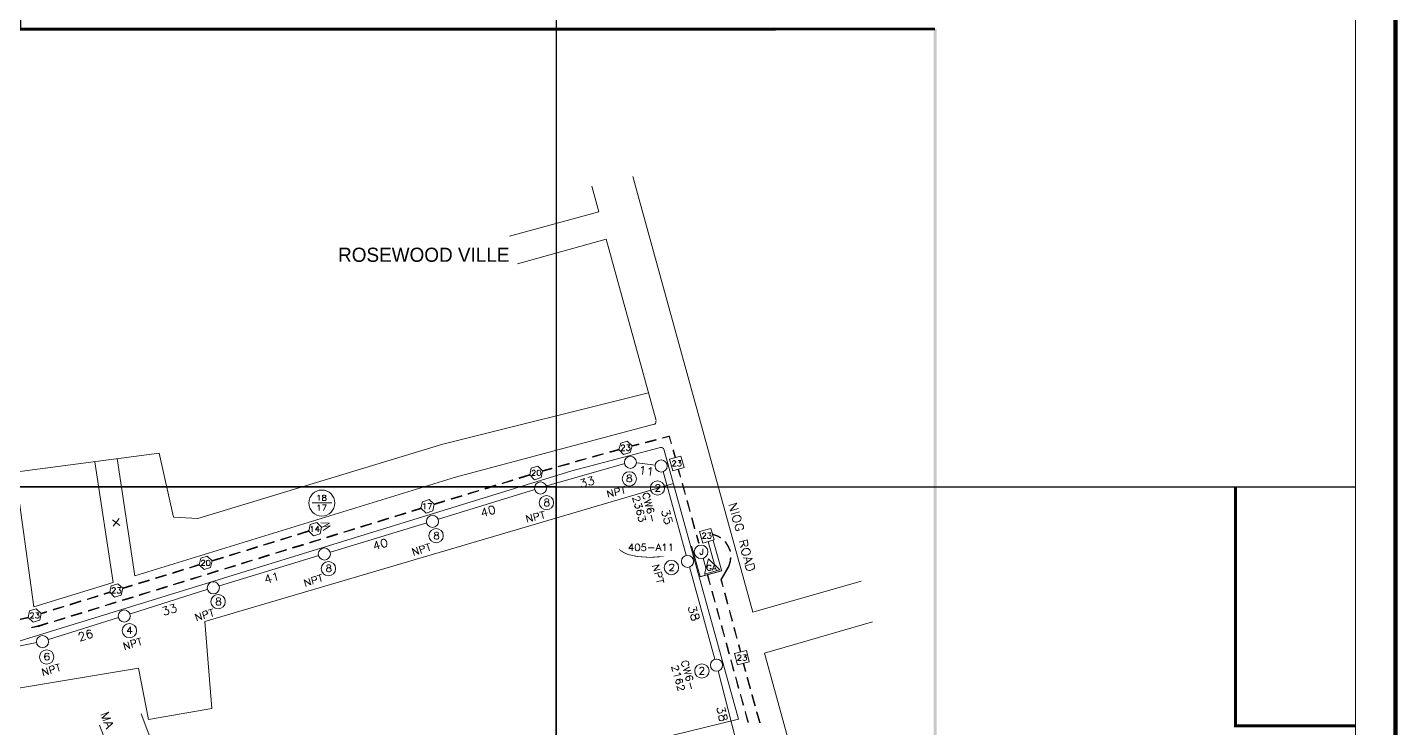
# Model space of a CAD drawing. Header units: millimetres. Extents: x -5 to 817, y 96 to 1062.
# Drawn here: x 508.7 to 817, y 692.8 to 850.2 of the extents above; entities that cross this region are included whole.
import ezdxf

# ---------------------------------------------------------------- set-up
doc = ezdxf.new("R2010")
doc.units = ezdxf.units.MM
doc.layers.add('PDF_0', color=7, linetype='Continuous')
for name, color, linetype, true_color in [('PDF_565', 11, 'Continuous', 0xff7f7f), ('PDF_BORDER', 13, 'Continuous', 0xb85c5c), ('PDF_FEED', 11, 'Continuous', 0xff7f7f), ('PDF_HCOUNT', 8, 'Continuous', 0x808080), ('PDF_NODEBOUNDARY', 8, 'Continuous', 0x808080), ('PDF_POLENUMBER', 8, 'Continuous', 0x808080), ('PDF_RDBKGRD', 8, 'Continuous', 0x808080), ('PDF_RDNAME', 8, 'Continuous', 0x808080), ('PDF_STRAND', 8, 'Continuous', 0x808080), ('PDF_TEXT', 40, 'Continuous', 0xffbf00), ('PDF_TRUNKEXT', 8, 'Continuous', 0x808080)]:
    doc.layers.add(name, color=color, linetype=linetype, true_color=true_color)
doc.styles.add('PDF Stylus BT', font='stylu.ttf')

msp = doc.modelspace()

# ---------------------------------------------------------------- linework, layer by layer
at = {"layer": 'PDF_0', "lineweight": 0, "const_width": 0.989}
msp.add_lwpolyline([(2.7, 1061.45), (816.46, 1061.45), (816.46, 96.24), (2.7, 96.24)], close=True, dxfattribs=at)
at = {"layer": 'PDF_0', "lineweight": 0}
for points in [[(7.98, 1056.17), (807.47, 1056.17), (807.47, 143.4), (7.98, 143.4)], [(7.98, 143.4), (807.47, 143.4), (807.47, 1056.17), (7.98, 1056.17)], [(642.16, 756.8), (641.75, 755.32), (642.82, 754.25), (644.31, 754.66), (644.72, 756.15), (643.65, 757.22)], [(622.04, 751.12), (621.71, 749.63), (622.79, 748.56), (624.27, 749.05), (624.6, 750.54), (623.53, 751.61)], [(623.69, 750.7), (623.53, 750.62), (623.36, 750.46), (623.36, 750.21), (623.36, 749.96), (623.36, 749.71), (623.53, 749.55), (623.69, 749.47), (623.78, 749.47), (624.02, 749.55), (624.11, 749.71), (624.19, 749.96), (624.19, 750.21), (624.11, 750.46), (624.02, 750.62), (623.78, 750.7)], [(597.56, 743.61), (597.23, 742.13), (598.38, 741.06), (599.87, 741.55), (600.2, 743.04), (599.04, 744.11)], [(572.33, 738.5), (572, 737.02), (573.07, 735.95), (574.55, 736.36), (574.88, 737.92), (573.81, 738.91)], [(547.68, 730.92), (547.35, 729.43), (548.42, 728.36), (549.9, 728.85), (550.23, 730.34), (549.16, 731.33)], [(549.33, 730.5), (549.16, 730.42), (549, 730.26), (549, 729.93), (549, 729.76), (549, 729.51), (549.16, 729.27), (549.33, 729.27), (549.41, 729.27), (549.66, 729.27), (549.74, 729.51), (549.82, 729.76), (549.82, 729.93), (549.74, 730.26), (549.66, 730.42), (549.41, 730.5)], [(527.56, 724.73), (527.23, 723.25), (528.3, 722.18), (529.79, 722.59), (530.12, 724.16), (529.04, 725.14)], [(509.17, 719.04), (508.84, 717.56), (510, 716.49), (511.48, 716.98), (511.81, 718.47), (510.66, 719.54)]]:
    msp.add_lwpolyline(points, close=True, dxfattribs=at)
for points in [[(654.03, 747.74), (548.58, 716.65), (550.15, 697.11), (535.89, 694.64), (533.66, 706.18), (454.84, 693.07), (456.98, 681.2), (401.83, 671.72), (394.65, 735.62), (538.36, 754.5), (541.58, 740.15), (547.02, 739.82), (602.17, 756.56), (648.43, 768.1)], [(642.33, 756.06), (642.33, 756.15), (642.33, 756.23), (642.41, 756.31), (642.57, 756.39), (642.82, 756.39), (642.9, 756.31), (642.99, 756.23), (642.99, 756.15), (642.99, 755.98), (642.99, 755.9), (642.82, 755.73), (642.24, 755.07), (643.07, 755.07)], [(643.56, 756.39), (644.22, 756.39), (643.81, 755.9), (644.06, 755.9), (644.14, 755.82), (644.22, 755.73), (644.31, 755.57), (644.31, 755.49), (644.22, 755.32), (644.06, 755.16), (643.89, 755.07), (643.73, 755.07), (643.56, 755.16), (643.48, 755.24), (643.4, 755.32)], [(622.21, 750.37), (622.21, 750.46), (622.29, 750.62), (622.46, 750.7), (622.7, 750.7), (622.79, 750.62), (622.87, 750.62), (622.95, 750.46), (622.95, 750.37), (622.87, 750.21), (622.7, 750.04), (622.13, 749.47), (622.95, 749.47)], [(597.8, 742.95), (597.89, 743.04), (598.13, 743.2), (598.13, 741.96)], [(599.04, 741.96), (599.62, 743.2), (598.79, 743.2)], [(572.49, 737.84), (572.58, 737.92), (572.74, 738.09), (572.74, 736.85)], [(574.06, 736.85), (574.06, 738.09), (573.48, 737.26), (574.39, 737.26)], [(547.84, 730.17), (547.84, 730.26), (547.92, 730.34), (547.92, 730.42), (548.09, 730.5), (548.34, 730.5), (548.42, 730.42), (548.5, 730.34), (548.58, 730.26), (548.58, 730.09), (548.5, 730.01), (548.34, 729.84), (547.76, 729.27), (548.58, 729.27)], [(527.72, 723.99), (527.72, 724.07), (527.81, 724.16), (527.81, 724.24), (527.97, 724.32), (528.22, 724.32), (528.3, 724.24), (528.38, 724.16), (528.47, 724.07), (528.47, 723.91), (528.38, 723.83), (528.3, 723.66), (527.64, 723.08), (528.47, 723.08)], [(528.96, 724.32), (529.62, 724.32), (529.29, 723.83), (529.46, 723.83), (529.54, 723.74), (529.62, 723.74), (529.7, 723.5), (529.7, 723.41), (529.62, 723.25), (529.54, 723.08), (529.29, 723.08), (529.13, 723.08), (528.96, 723.08), (528.88, 723.17), (528.88, 723.33)], [(509.34, 718.38), (509.42, 718.55), (509.5, 718.63), (509.59, 718.63), (509.83, 718.63), (510, 718.63), (510, 718.55), (510.08, 718.38), (510.08, 718.3), (510, 718.14), (509.92, 717.97), (509.34, 717.39), (510.16, 717.39)], [(510.58, 718.63), (511.23, 718.63), (510.91, 718.14), (511.07, 718.14), (511.23, 718.14), (511.23, 718.05), (511.32, 717.89), (511.32, 717.72), (511.23, 717.56), (511.15, 717.48), (510.99, 717.39), (510.82, 717.39), (510.58, 717.48), (510.58, 717.56), (510.49, 717.64)]]:
    msp.add_lwpolyline(points, dxfattribs=at)
at = {"layer": 'PDF_565', "lineweight": 0}
for points in [[(641.75, 755.49), (641.83, 755.16)], [(621.63, 749.8), (621.71, 749.47)], [(597.23, 742.29), (597.31, 741.96)], [(571.92, 737.18), (572, 736.85)], [(662.86, 736.44), (662.77, 736.11)], [(547.26, 729.6), (547.35, 729.27)], [(664.59, 726.05), (664.92, 726.13)], [(527.15, 723.41), (527.23, 723.08)], [(511.23, 715.83), (511.23, 715.5)], [(669.62, 707.17), (669.95, 707.25)]]:
    msp.add_lwpolyline(points, dxfattribs=at)
for points, const_width in [([(664.67, 735.49), (663.93, 735.9), (662.81, 736.28)], 0.296), ([(666.81, 732.36), (666.81, 732.52), (666.36, 733.55), (665.74, 734.54), (665.58, 734.5)], 0.33), ([(666.48, 729.1), (666.81, 730.22), (666.9, 731.08)], 0.328)]:
    msp.add_lwpolyline(points, dxfattribs=dict(at, const_width=const_width))
at = {"layer": 'PDF_565', "transparency": 33554559}
for points in [[(639.61, 754.91), (639.69, 754.58), (641.75, 755.49)], [(639.69, 754.58), (641.75, 755.49), (641.83, 755.16)], [(627.98, 751.61), (628.06, 751.36), (630.62, 752.35)], [(628.06, 751.36), (630.62, 752.35), (630.7, 752.02)], [(631.86, 752.76), (631.94, 752.43), (634.41, 753.42)], [(631.94, 752.43), (634.41, 753.42), (634.49, 753.18)], [(635.73, 753.84), (635.81, 753.51), (638.29, 754.5)], [(635.81, 753.51), (638.29, 754.5), (638.37, 754.25)], [(619.16, 749.05), (619.32, 748.72), (621.63, 749.8)], [(619.32, 748.72), (621.63, 749.8), (621.71, 749.47)], [(624.6, 750.7), (624.68, 750.37), (626.74, 751.28)], [(624.68, 750.37), (626.74, 751.28), (626.83, 750.95)], [(607.7, 745.51), (607.78, 745.18), (610.25, 746.25)], [(607.78, 745.18), (610.25, 746.25), (610.34, 746)], [(611.49, 746.66), (611.66, 746.33), (614.05, 747.49)], [(611.66, 746.33), (614.05, 747.49), (614.21, 747.16)], [(615.37, 747.82), (615.45, 747.57), (617.92, 748.64)], [(615.45, 747.57), (617.92, 748.64), (618, 748.31)], [(600.11, 743.2), (600.28, 742.87), (602.59, 743.94)], [(600.28, 742.87), (602.59, 743.94), (602.67, 743.61)], [(603.91, 744.36), (603.99, 744.03), (606.46, 745.1)], [(603.99, 744.03), (606.46, 745.1), (606.54, 744.77)], [(587.42, 739.24), (587.5, 738.91), (589.97, 740.07)], [(587.5, 738.91), (589.97, 740.07), (590.05, 739.74)], [(591.21, 740.4), (591.37, 740.15), (593.76, 741.22)], [(591.37, 740.15), (593.76, 741.22), (593.93, 740.89)], [(595.08, 741.63), (595.17, 741.3), (597.23, 742.29)], [(595.17, 741.3), (597.23, 742.29), (597.31, 741.96)], [(569.36, 736.36), (569.44, 736.03), (571.92, 737.18)], [(569.44, 736.03), (571.92, 737.18), (572, 736.85)], [(579.75, 736.85), (579.83, 736.61), (582.3, 737.68)], [(579.83, 736.61), (582.3, 737.68), (582.39, 737.35)], [(583.54, 738.09), (583.71, 737.76), (586.1, 738.83)], [(583.71, 737.76), (586.1, 738.83), (586.26, 738.58)], [(561.69, 733.97), (561.78, 733.72), (564.25, 734.79)], [(561.78, 733.72), (564.25, 734.79), (564.33, 734.46)], [(565.57, 735.2), (565.65, 734.87), (568.12, 735.95)], [(565.65, 734.87), (568.12, 735.95), (568.21, 735.7)], [(568.21, 733.39), (568.37, 733.06), (570.76, 734.13)], [(568.37, 733.06), (570.76, 734.13), (570.93, 733.8)], [(572.08, 734.54), (572.16, 734.21), (574.64, 735.29)], [(572.16, 734.21), (574.64, 735.29), (574.72, 735.04)], [(575.87, 735.7), (576.04, 735.37), (578.43, 736.52)], [(576.04, 735.37), (578.43, 736.52), (578.59, 736.19)], [(550.23, 730.5), (550.31, 730.17), (552.79, 731.25)], [(550.31, 730.17), (552.79, 731.25), (552.87, 730.92)], [(554.03, 731.66), (554.11, 731.33), (556.58, 732.4)], [(554.11, 731.33), (556.58, 732.4), (556.66, 732.15)], [(557.9, 732.81), (557.98, 732.48), (560.46, 733.64)], [(557.98, 732.48), (560.46, 733.64), (560.54, 733.31)], [(560.62, 731), (560.7, 730.67), (563.09, 731.82)], [(560.7, 730.67), (563.09, 731.82), (563.26, 731.49)], [(564.41, 732.15), (564.5, 731.91), (566.97, 732.98)], [(564.5, 731.91), (566.97, 732.98), (567.05, 732.65)], [(541.25, 727.7), (541.33, 727.37), (543.8, 728.53)], [(541.33, 727.37), (543.8, 728.53), (543.88, 728.2)], [(545.04, 728.85), (545.2, 728.61), (547.26, 729.6)], [(545.2, 728.61), (547.26, 729.6), (547.35, 729.27)], [(549.08, 727.45), (549.16, 727.12), (551.63, 728.28)], [(549.16, 727.12), (551.63, 728.28), (551.72, 727.95)], [(552.95, 728.61), (553.04, 728.36), (555.51, 729.43)], [(553.04, 728.36), (555.51, 729.43), (555.59, 729.1)], [(556.75, 729.84), (556.83, 729.51), (559.3, 730.59)], [(556.83, 729.51), (559.3, 730.59), (559.38, 730.34)], [(664.59, 726.13), (664.92, 726.05), (666.32, 729.18)], [(664.92, 726.05), (666.32, 729.18), (666.65, 729.02)], [(530.12, 724.32), (530.2, 723.99), (532.26, 724.98)], [(530.2, 723.99), (532.26, 724.98), (532.42, 724.65)], [(533.58, 725.39), (533.66, 725.06), (536.13, 726.13)], [(533.66, 725.06), (536.13, 726.13), (536.22, 725.8)], [(537.37, 726.55), (537.54, 726.22), (539.93, 727.29)], [(537.54, 726.22), (539.93, 727.29), (540.09, 727.04)], [(537.62, 723.91), (537.7, 723.58), (540.17, 724.73)], [(537.7, 723.58), (540.17, 724.73), (540.26, 724.4)], [(541.41, 725.06), (541.49, 724.82), (543.97, 725.89)], [(541.49, 724.82), (543.97, 725.89), (544.05, 725.56)], [(545.29, 726.3), (545.37, 725.97), (547.84, 727.04)], [(545.37, 725.97), (547.84, 727.04), (547.92, 726.79)], [(665.33, 724.49), (664.59, 726.05), (664.92, 726.13)], [(665.08, 724.4), (665.33, 724.49), (664.59, 726.05)], [(518.16, 720.61), (518.24, 720.28), (520.72, 721.43)], [(518.24, 720.28), (520.72, 721.43), (520.8, 721.1)], [(522.04, 721.76), (522.12, 721.52), (524.59, 722.59)], [(522.12, 721.52), (524.59, 722.59), (524.67, 722.26)], [(525.83, 723), (525.91, 722.67), (527.15, 723.41)], [(525.91, 722.67), (527.15, 723.41), (527.23, 723.08)], [(529.95, 721.6), (530.03, 721.27), (532.51, 722.34)], [(530.03, 721.27), (532.51, 722.34), (532.59, 722.01)], [(533.74, 722.75), (533.83, 722.42), (536.3, 723.5)], [(533.83, 722.42), (536.3, 723.5), (536.38, 723.25)], [(666.4, 720.61), (665.41, 723.08), (665.74, 723.17)], [(666.07, 720.53), (666.4, 720.61), (665.41, 723.08)], [(511.73, 718.63), (511.81, 718.3), (513.05, 719.04)], [(511.81, 718.3), (513.05, 719.04), (513.13, 718.71)], [(514.37, 719.46), (514.45, 719.13), (516.92, 720.2)], [(514.45, 719.13), (516.92, 720.2), (517.01, 719.95)], [(518.41, 718.05), (518.49, 717.72), (520.96, 718.8)], [(518.49, 717.72), (520.96, 718.8), (521.05, 718.47)], [(522.28, 719.21), (522.37, 718.88), (524.84, 719.95)], [(522.37, 718.88), (524.84, 719.95), (524.92, 719.7)], [(526.08, 720.36), (526.16, 720.12), (528.63, 721.19)], [(526.16, 720.12), (528.63, 721.19), (528.71, 720.86)], [(667.47, 716.74), (666.48, 719.21), (666.73, 719.29)], [(667.14, 716.65), (667.47, 716.74), (666.48, 719.21)], [(508.84, 717.72), (506.37, 716.9), (506.29, 717.15)], [(508.84, 717.39), (508.84, 717.72), (506.37, 716.9)], [(509.5, 715.42), (509.59, 715.17), (511.23, 715.83)], [(509.59, 715.17), (511.23, 715.83), (511.23, 715.5)], [(511.15, 715.83), (511.32, 715.5), (513.3, 716.49)], [(511.32, 715.5), (513.3, 716.49), (513.38, 716.16)], [(514.62, 716.82), (514.7, 716.57), (517.17, 717.64)], [(514.7, 716.57), (517.17, 717.64), (517.25, 717.31)], [(668.46, 712.86), (667.47, 715.33), (667.8, 715.42)], [(668.21, 712.78), (668.46, 712.86), (667.47, 715.33)], [(669.29, 709.89), (668.54, 711.46), (668.87, 711.54)], [(668.96, 709.81), (669.29, 709.89), (668.54, 711.46)], [(670.44, 705.44), (669.62, 707.17), (669.95, 707.25)], [(670.11, 705.36), (670.44, 705.44), (669.62, 707.17)], [(671.51, 701.56), (670.44, 704.12), (670.77, 704.2)], [(671.18, 701.48), (671.51, 701.56), (670.44, 704.12)], [(672.58, 697.69), (671.51, 700.25), (671.84, 700.33)], [(672.25, 697.61), (672.58, 697.69), (671.51, 700.25)], [(673.66, 693.9), (672.58, 696.37), (672.91, 696.45)], [(673.33, 693.81), (673.66, 693.9), (672.58, 696.37)]]:
    msp.add_solid(points, dxfattribs=at)
at = {"layer": 'PDF_BORDER', "lineweight": 25}
for points in [[(627.65, 1056.09), (627.65, 746.99), (294.15, 746.99)], [(188.7, 746.99), (627.65, 746.99), (627.65, 648.96)], [(501.01, 424.46), (627.65, 424.46), (627.65, 143.48), (627.65, 424.46), (807.39, 424.46), (627.65, 424.46), (627.65, 746.99), (807.39, 746.99)]]:
    msp.add_lwpolyline(points, dxfattribs=at)
at = {"layer": 'PDF_FEED', "lineweight": 0}
for points in [[(653.04, 758.45), (653.13, 758.21)], [(654.61, 753.59), (654.28, 753.51)], [(659.89, 734.38), (659.56, 734.3)]]:
    msp.add_lwpolyline(points, dxfattribs=at)
at = {"layer": 'PDF_FEED', "lineweight": 20}
for points in [[(655.68, 753.84), (653.13, 753.18), (653.87, 750.54), (656.42, 751.28)], [(662.44, 737.59), (659.89, 736.93), (660.63, 734.3), (663.19, 735.04)], [(667.8, 709.48), (668.46, 706.92), (671.1, 707.58), (670.44, 710.14)]]:
    msp.add_lwpolyline(points, close=True, dxfattribs=at)
at = {"layer": 'PDF_FEED', "color": 7, "lineweight": 9}
for points in [[(653.79, 752.52), (653.79, 752.6), (653.87, 752.76), (653.95, 752.76), (654.03, 752.85), (654.28, 752.85), (654.45, 752.76), (654.53, 752.6), (654.53, 752.52), (654.45, 752.35), (654.36, 752.19), (653.79, 751.61), (654.61, 751.61)], [(655.11, 752.85), (655.68, 752.85), (655.35, 752.35), (655.52, 752.35), (655.68, 752.35), (655.68, 752.27), (655.77, 752.11), (655.77, 751.94), (655.68, 751.78), (655.6, 751.69), (655.44, 751.61), (655.27, 751.61), (655.11, 751.69), (655.02, 751.69), (654.94, 751.86)], [(573.98, 744.85), (574.14, 744.93), (574.31, 745.1), (574.31, 743.86)], [(573.98, 742.62), (574.14, 742.71), (574.31, 742.87), (574.31, 741.63)], [(575.3, 741.63), (575.87, 742.87), (575.05, 742.87)], [(660.55, 736.28), (660.55, 736.36), (660.63, 736.44), (660.71, 736.52), (660.79, 736.61), (661.04, 736.61), (661.21, 736.52), (661.21, 736.44), (661.29, 736.36), (661.29, 736.28), (661.21, 736.11), (661.12, 735.95), (660.55, 735.37), (661.37, 735.37)], [(661.78, 736.61), (662.44, 736.61), (662.11, 736.11), (662.28, 736.11), (662.44, 736.03), (662.53, 735.86), (662.53, 735.7), (662.44, 735.53), (662.36, 735.37), (662.2, 735.37), (662.03, 735.37), (661.78, 735.37), (661.78, 735.45), (661.7, 735.62)], [(668.54, 708.9), (668.54, 709.07), (668.63, 709.07), (668.71, 709.15), (668.96, 709.15), (669.12, 709.07), (669.2, 709.07), (669.2, 708.9), (669.2, 708.82), (669.2, 708.66), (669.04, 708.49), (668.46, 707.91), (669.29, 707.91)], [(669.78, 709.15), (670.44, 709.15), (670.03, 708.66), (670.19, 708.66), (670.36, 708.66), (670.44, 708.57), (670.44, 708.41), (670.44, 708.24), (670.44, 708.08), (670.28, 708), (670.11, 707.91), (669.95, 707.91), (669.78, 708), (669.7, 708), (669.62, 708.16)]]:
    msp.add_lwpolyline(points, dxfattribs=at)
at = {"layer": 'PDF_FEED', "lineweight": 20}
for points in [[(654.45, 753.51), (654.45, 753.51)], [(656.1, 752.6), (656.1, 752.6)], [(653.46, 751.86), (653.46, 751.86)], [(655.11, 750.95), (655.11, 750.95)], [(572.74, 743.37), (577.19, 743.37)], [(575.21, 737.1), (576.78, 738.17), (575.3, 738.01), (576.62, 738.75), (574.72, 738.83)], [(575.3, 738.01), (574.97, 737.92)], [(661.21, 737.26), (661.21, 737.26)], [(660.22, 735.62), (660.22, 735.62)], [(661.87, 734.71), (661.87, 734.71)], [(662.77, 736.36), (662.77, 736.36)], [(669.12, 709.81), (669.12, 709.81)], [(668.13, 708.24), (668.13, 708.24)], [(669.78, 707.25), (669.78, 707.25)], [(670.77, 708.82), (670.77, 708.82)]]:
    msp.add_lwpolyline(points, dxfattribs=at)
at = {"layer": 'PDF_FEED', "color": 7, "lineweight": 9}
msp.add_lwpolyline([(575.3, 745.1), (575.13, 745.01), (575.05, 744.93), (575.05, 744.77), (575.13, 744.68), (575.3, 744.6), (575.46, 744.52), (575.71, 744.52), (575.79, 744.36), (575.87, 744.27), (575.87, 744.11), (575.79, 743.94), (575.71, 743.86), (575.54, 743.86), (575.3, 743.86), (575.13, 743.86), (575.05, 743.94), (575.05, 744.11), (575.05, 744.27), (575.05, 744.36), (575.21, 744.52), (575.38, 744.52), (575.63, 744.6), (575.71, 744.68), (575.79, 744.77), (575.79, 744.93), (575.71, 745.01), (575.54, 745.1)], close=True, dxfattribs=at)
at = {"layer": 'PDF_FEED', "color": 7, "lineweight": 0}
for points in [[(662.53, 729.1), (662.44, 729.18), (662.28, 729.35), (662.2, 729.35), (661.95, 729.35), (661.87, 729.35), (661.7, 729.18), (661.7, 729.1), (661.62, 728.94), (661.62, 728.61), (661.7, 728.44), (661.7, 728.28), (661.87, 728.2), (661.95, 728.11), (662.2, 728.11), (662.28, 728.2), (662.44, 728.28), (662.53, 728.44), (662.53, 728.61), (662.2, 728.61)], [(662.77, 728.11), (663.19, 729.35), (663.68, 728.11)], [(662.94, 728.53), (663.52, 728.53)]]:
    msp.add_lwpolyline(points, dxfattribs=at)
at = {"layer": 'PDF_FEED', "lineweight": 20}
msp.add_circle((574.92, 743.31), 2.93, dxfattribs=at)
at = {"layer": 'PDF_FEED', "transparency": 33554559}
for points in [[(651.48, 758.04), (651.56, 757.79), (653.04, 758.45)], [(651.56, 757.79), (653.04, 758.45), (653.13, 758.21)], [(653.21, 758.37), (652.96, 758.29), (653.7, 756.64)], [(644.63, 756.31), (644.72, 755.98), (646.28, 756.72)], [(644.72, 755.98), (646.28, 756.72), (646.37, 756.39)], [(647.6, 757.05), (647.69, 756.72), (650.16, 757.71)], [(647.69, 756.72), (650.16, 757.71), (650.24, 757.38)], [(652.96, 758.29), (653.7, 756.64), (653.46, 756.56)], [(654.12, 755.32), (653.79, 755.24), (654.61, 753.59)], [(653.79, 755.24), (654.61, 753.59), (654.28, 753.51)], [(655.27, 750.95), (654.94, 750.87), (655.77, 749.14)], [(654.94, 750.87), (655.77, 749.14), (655.52, 749.05)], [(656.18, 747.82), (655.85, 747.74), (656.84, 745.26)], [(655.85, 747.74), (656.84, 745.26), (656.59, 745.18)], [(657.25, 743.94), (656.92, 743.86), (657.91, 741.39)], [(656.92, 743.86), (657.91, 741.39), (657.66, 741.3)], [(658.32, 740.07), (657.99, 739.99), (658.98, 737.51)], [(657.99, 739.99), (658.98, 737.51), (658.65, 737.43)], [(659.39, 736.19), (659.06, 736.11), (659.89, 734.38)], [(659.06, 736.11), (659.89, 734.38), (659.56, 734.3)], [(661.87, 727.21), (661.54, 727.12), (662.44, 724.9)], [(661.54, 727.12), (662.44, 724.9), (662.2, 724.82)], [(662.86, 723.58), (662.53, 723.5), (663.52, 721.02)], [(662.53, 723.5), (663.52, 721.02), (663.27, 720.94)], [(663.93, 719.7), (663.6, 719.62), (664.59, 717.15)], [(663.6, 719.62), (664.59, 717.15), (664.34, 717.06)], [(665, 715.83), (664.67, 715.75), (665.66, 713.27)], [(664.67, 715.75), (665.66, 713.27), (665.41, 713.19)], [(666.07, 711.95), (665.74, 711.87), (666.73, 709.4)], [(665.74, 711.87), (666.73, 709.4), (666.4, 709.31)], [(667.06, 708.16), (666.81, 708.08), (667.8, 705.52)], [(666.81, 708.08), (667.8, 705.52), (667.47, 705.44)], [(668.13, 704.29), (667.89, 704.2), (668.87, 701.65)], [(667.89, 704.2), (668.87, 701.65), (668.54, 701.56)], [(669.2, 700.41), (668.96, 700.33), (669.95, 697.85)], [(668.96, 700.33), (669.95, 697.85), (669.62, 697.77)], [(670.28, 696.54), (670.03, 696.45), (671.02, 693.98)], [(670.03, 696.45), (671.02, 693.98), (670.69, 693.9)]]:
    msp.add_solid(points, dxfattribs=at)
at = {"layer": 'PDF_HCOUNT', "lineweight": 9}
for points in [[(643.98, 749.63), (643.73, 749.55), (643.65, 749.38), (643.65, 749.22), (643.73, 749.14), (643.89, 749.05), (644.22, 748.97), (644.47, 748.89), (644.55, 748.72), (644.63, 748.56), (644.63, 748.31), (644.55, 748.23), (644.55, 748.15), (644.31, 748.07), (643.98, 748.07), (643.73, 748.15), (643.65, 748.23), (643.56, 748.31), (643.56, 748.56), (643.65, 748.72), (643.81, 748.89), (644.06, 748.97), (644.39, 749.05), (644.55, 749.14), (644.55, 749.22), (644.55, 749.38), (644.55, 749.55), (644.31, 749.63)], [(625.34, 744.27), (625.18, 744.19), (625.09, 744.03), (625.09, 743.86), (625.18, 743.7), (625.26, 743.61), (625.59, 743.61), (625.84, 743.53), (626, 743.37), (626.08, 743.2), (626.08, 742.95), (626, 742.79), (625.92, 742.71), (625.67, 742.62), (625.34, 742.62), (625.18, 742.71), (625.09, 742.79), (625.01, 742.95), (625.01, 743.2), (625.09, 743.37), (625.26, 743.53), (625.42, 743.61), (625.75, 743.61), (625.92, 743.7), (626, 743.86), (626, 744.03), (625.92, 744.19), (625.67, 744.27)], [(600.61, 736.77), (600.36, 736.69), (600.28, 736.52), (600.28, 736.44), (600.36, 736.28), (600.53, 736.19), (600.77, 736.11), (601.02, 736.03), (601.19, 735.86), (601.27, 735.7), (601.27, 735.45), (601.19, 735.37), (601.1, 735.29), (600.86, 735.2), (600.61, 735.2), (600.36, 735.29), (600.28, 735.37), (600.2, 735.45), (600.2, 735.7), (600.28, 735.86), (600.44, 736.03), (600.61, 736.11), (600.94, 736.19), (601.1, 736.28), (601.19, 736.44), (601.19, 736.52), (601.1, 736.69), (600.86, 736.77)], [(576.29, 729.43), (576.12, 729.35), (576.04, 729.18), (576.04, 729.1), (576.12, 728.94), (576.2, 728.85), (576.53, 728.77), (576.78, 728.69), (576.95, 728.53), (577.03, 728.36), (577.03, 728.11), (576.95, 728.03), (576.86, 727.95), (576.62, 727.87), (576.29, 727.87), (576.12, 727.95), (576.04, 728.03), (575.96, 728.11), (575.96, 728.36), (576.04, 728.53), (576.2, 728.69), (576.37, 728.77), (576.7, 728.85), (576.86, 728.94), (576.95, 729.1), (576.95, 729.18), (576.86, 729.35), (576.62, 729.43)], [(551.47, 722.01), (551.3, 721.93), (551.22, 721.76), (551.22, 721.6), (551.3, 721.43), (551.47, 721.35), (551.72, 721.27), (551.96, 721.19), (552.13, 721.02), (552.21, 720.94), (552.21, 720.69), (552.13, 720.53), (552.05, 720.45), (551.8, 720.36), (551.47, 720.36), (551.3, 720.45), (551.22, 720.53), (551.14, 720.69), (551.14, 720.94), (551.22, 721.02), (551.39, 721.19), (551.55, 721.27), (551.88, 721.35), (552.05, 721.43), (552.13, 721.6), (552.13, 721.76), (552.05, 721.93), (551.8, 722.01)]]:
    msp.add_lwpolyline(points, close=True, dxfattribs=at)
for points in [[(650.08, 747.16), (650.08, 747.24), (650.16, 747.32), (650.24, 747.41), (650.41, 747.49), (650.65, 747.49), (650.82, 747.41), (650.9, 747.32), (650.98, 747.24), (650.98, 747.08), (650.9, 746.91), (650.74, 746.66), (649.99, 745.92), (651.07, 745.92)], [(653.13, 729.27), (653.13, 729.35), (653.21, 729.43), (653.29, 729.51), (653.46, 729.6), (653.79, 729.6), (653.95, 729.51), (654.03, 729.43), (654.12, 729.35), (654.12, 729.18), (654.03, 729.02), (653.87, 728.77), (653.13, 728.03), (654.12, 728.03)], [(531.85, 713.93), (531.85, 715.5), (531.1, 714.43), (532.26, 714.43)], [(513.54, 709.31), (513.46, 709.48), (513.21, 709.56), (513.05, 709.56), (512.8, 709.48), (512.64, 709.31), (512.55, 708.9), (512.55, 708.49), (512.64, 708.24), (512.8, 708.08), (513.05, 708), (513.13, 708), (513.38, 708.08), (513.54, 708.24), (513.54, 708.41), (513.54, 708.49), (513.54, 708.74), (513.38, 708.9), (513.13, 708.99), (513.05, 708.99), (512.8, 708.9), (512.64, 708.74), (512.55, 708.49)], [(659.97, 706.02), (659.97, 706.1), (660.05, 706.26), (660.13, 706.35), (660.3, 706.43), (660.55, 706.43), (660.71, 706.35), (660.79, 706.26), (660.88, 706.1), (660.88, 705.93), (660.79, 705.77), (660.63, 705.6), (659.89, 704.78), (660.96, 704.78)]]:
    msp.add_lwpolyline(points, dxfattribs=at)
for centre in [(644.09, 748.75), (650.44, 746.69), (625.46, 743.39), (600.64, 735.97), (576.4, 728.55), (653.57, 728.8), (551.58, 721.13), (531.63, 714.61), (513, 708.68), (660.42, 705.55)]:
    msp.add_circle(centre, 1.61, dxfattribs=at)
at = {"layer": 'PDF_NODEBOUNDARY', "lineweight": 0}
msp.add_lwpolyline([(140.76, 867.78, 0.6, 0.6, 0), (186.85, 877.18, 0.577, 0.577, 0), (186.85, 903.81, 0.66, 0.66, 0), (265.21, 903.81, 0.66, 0.66, 0), (265.21, 1047.84, 0.66, 0.66, 0), (311.79, 1047.84, 0.66, 0.66, 0), (506.95, 1047.84, 0.66, 0.66, 0), (506.95, 849.85, 0.66, 0.66, 0), (712.9, 849.89, 0, 0, 0)], format="xyseb", dxfattribs=at)
at = {"layer": 'PDF_NODEBOUNDARY', "lineweight": 0, "const_width": 0.66}
msp.add_lwpolyline([(780.51, 746.99), (780.51, 693.24), (807.39, 693.24)], dxfattribs=at)
at = {"layer": 'PDF_NODEBOUNDARY', "transparency": 33554559}
for points in [[(713.23, 849.89), (712.57, 849.89), (713.23, 424.46)], [(712.57, 849.89), (713.23, 424.46), (712.57, 424.46)]]:
    msp.add_solid(points, dxfattribs=at)
at = {"layer": 'PDF_POLENUMBER', "lineweight": 9}
for points in [[(639.52, 744.6), (639.11, 746.09), (640.51, 744.85), (640.1, 746.33)], [(641.09, 744.93), (640.76, 746.5), (641.42, 746.66), (641.67, 746.66), (641.75, 746.58), (641.83, 746.5), (641.91, 746.25), (641.83, 746.09), (641.75, 746), (641.58, 745.84), (640.92, 745.67)], [(642.08, 746.83), (643.07, 747.08)], [(642.57, 746.99), (642.9, 745.43)], [(646.04, 744.68), (646.12, 744.77), (646.28, 744.68), (646.37, 744.68), (646.45, 744.52), (646.53, 744.27), (646.53, 744.11), (646.45, 743.94), (646.28, 743.86), (646.2, 743.86), (646.04, 743.86), (645.79, 743.94), (644.8, 744.44), (645.13, 743.45)], [(646.78, 743.28), (647.03, 742.46), (646.28, 742.79), (646.37, 742.54), (646.37, 742.38), (646.28, 742.29), (646.12, 742.13), (645.95, 742.13), (645.71, 742.13), (645.54, 742.21), (645.38, 742.46), (645.29, 742.62), (645.38, 742.87), (645.38, 742.95), (645.54, 743.12)], [(648.51, 744.44), (648.59, 744.6), (648.67, 744.77), (648.76, 744.93), (648.67, 745.18), (648.51, 745.34), (648.34, 745.43), (648.18, 745.51), (647.93, 745.51), (647.6, 745.43), (647.36, 745.26), (647.27, 745.18), (647.19, 744.93), (647.11, 744.77), (647.19, 744.52), (647.27, 744.36), (647.52, 744.27), (647.69, 744.27)], [(648.92, 744.19), (647.52, 743.37), (649.17, 743.45), (647.69, 742.71), (649.33, 742.71)], [(621.3, 739), (620.89, 740.48), (622.29, 739.24), (621.96, 740.81)], [(622.95, 739.41), (622.54, 740.89), (623.2, 741.06), (623.45, 741.06), (623.53, 740.97), (623.61, 740.89), (623.69, 740.64), (623.69, 740.48), (623.61, 740.4), (623.36, 740.23), (622.7, 740.07)], [(623.86, 741.22), (624.93, 741.47)], [(624.35, 741.39), (624.77, 739.82)], [(647.19, 740.97), (647.36, 741.06), (647.36, 741.3), (647.27, 741.47), (647.19, 741.63), (646.94, 741.72), (646.53, 741.72), (646.12, 741.63), (645.87, 741.47), (645.79, 741.3), (645.79, 741.06), (645.79, 740.97), (645.95, 740.73), (646.12, 740.64), (646.37, 740.64), (646.45, 740.64), (646.61, 740.81), (646.7, 740.97), (646.78, 741.22), (646.7, 741.3), (646.61, 741.47), (646.37, 741.63), (646.12, 741.63)], [(647.6, 740.4), (647.85, 739.57), (647.11, 739.82), (647.19, 739.66), (647.11, 739.49), (647.11, 739.33), (646.86, 739.24), (646.78, 739.16), (646.53, 739.16), (646.28, 739.33), (646.2, 739.49), (646.12, 739.74), (646.12, 739.99), (646.2, 740.07), (646.28, 740.15)], [(649.5, 741.39), (649.58, 741.47), (649.58, 741.72), (649.58, 741.88), (649.42, 742.05), (649.17, 742.13), (648.84, 742.13), (648.43, 742.05), (648.18, 741.88), (648.1, 741.63), (648.02, 741.47), (648.1, 741.39), (648.18, 741.14), (648.43, 741.06), (648.59, 741.06), (648.67, 741.06), (648.92, 741.22), (649, 741.39), (649, 741.63), (649, 741.72), (648.84, 741.88), (648.67, 741.96), (648.43, 742.05)], [(649, 740.56), (649.33, 739.24)], [(597.31, 731.99), (596.82, 733.55), (597.47, 733.72), (597.72, 733.72), (597.8, 733.72), (597.97, 733.55), (597.97, 733.31), (597.97, 733.14), (597.97, 733.06), (597.72, 732.98), (597.06, 732.73)], [(598.13, 733.97), (599.12, 734.21)], [(598.63, 734.13), (599.12, 732.57)], [(595.74, 731.49), (595.25, 733.06), (596.73, 731.82), (596.24, 733.39)], [(649.25, 729.02), (650.82, 729.43), (649.58, 728.03), (651.07, 728.44)], [(649.75, 727.37), (651.23, 727.87), (651.48, 727.21), (651.4, 726.96), (651.4, 726.88), (651.23, 726.71), (651.07, 726.63), (650.9, 726.71), (650.82, 726.79), (650.65, 726.96), (650.49, 727.62)], [(571.42, 724.57), (570.93, 726.05), (572.41, 724.9), (572, 726.38)], [(572.99, 725.06), (572.58, 726.55), (573.24, 726.79), (573.4, 726.79), (573.57, 726.71), (573.65, 726.55), (573.73, 726.38), (573.73, 726.22), (573.65, 726.13), (573.48, 725.97), (572.82, 725.8)], [(573.81, 726.96), (574.88, 727.29)], [(574.39, 727.12), (574.8, 725.64)], [(651.81, 725.97), (650.24, 725.56)], [(651.64, 726.55), (651.89, 725.47)], [(546.93, 716.82), (546.44, 718.3), (547.92, 717.15), (547.51, 718.63)], [(548.5, 717.31), (548.09, 718.8), (548.67, 719.04), (548.91, 719.04), (549.08, 718.96), (549.16, 718.8), (549.24, 718.63), (549.16, 718.47), (549.16, 718.38), (548.91, 718.22), (548.34, 717.97)], [(549.33, 719.21), (550.4, 719.54)], [(549.9, 719.37), (550.31, 717.81)], [(530.77, 710.3), (530.28, 711.87), (531.76, 710.63), (531.27, 712.12)], [(532.34, 710.8), (531.85, 712.37), (532.51, 712.53), (532.75, 712.53), (532.84, 712.45), (533, 712.37), (533, 712.12), (533, 711.95), (532.92, 711.87), (532.75, 711.71), (532.09, 711.54)], [(533.17, 712.7), (534.16, 713.03)], [(533.66, 712.86), (534.16, 711.38)], [(512.39, 704.45), (511.98, 706.02), (513.46, 704.78), (512.97, 706.26)], [(514.04, 704.95), (513.54, 706.51), (514.2, 706.68), (514.45, 706.68), (514.53, 706.59), (514.62, 706.51), (514.7, 706.26), (514.7, 706.1), (514.62, 706.02), (514.45, 705.85), (513.79, 705.69)], [(514.86, 706.92), (515.85, 707.17)], [(515.36, 707.01), (515.85, 705.52)], [(654.78, 706.68), (654.86, 706.68), (655.02, 706.68), (655.11, 706.59), (655.19, 706.51), (655.27, 706.18), (655.27, 706.02), (655.19, 705.93), (655.11, 705.85), (654.94, 705.77), (654.78, 705.85), (654.53, 705.93), (653.62, 706.43), (653.87, 705.44)], [(657.25, 706.76), (657.33, 706.84), (657.5, 707.09), (657.5, 707.25), (657.41, 707.5), (657.33, 707.67), (657.08, 707.75), (656.92, 707.75), (656.75, 707.83), (656.34, 707.67), (656.18, 707.58), (656.01, 707.42), (655.93, 707.25), (655.85, 707.09), (655.93, 706.84), (656.1, 706.68), (656.26, 706.59), (656.42, 706.51)], [(657.66, 706.51), (656.26, 705.69), (657.91, 705.77), (656.51, 704.95), (658.07, 705.03)], [(655.27, 705.11), (655.44, 704.95), (655.68, 704.78), (654.12, 704.37)], [(655.93, 702.97), (656.1, 703.05), (656.1, 703.3), (656.1, 703.46), (655.93, 703.63), (655.68, 703.71), (655.27, 703.71), (654.94, 703.63), (654.69, 703.46), (654.53, 703.21), (654.53, 702.97), (654.69, 702.72), (654.86, 702.64), (655.11, 702.64), (655.19, 702.64), (655.35, 702.8), (655.52, 702.97), (655.52, 703.21), (655.52, 703.3), (655.35, 703.46), (655.19, 703.54), (654.94, 703.63)], [(658.24, 703.63), (658.4, 703.79), (658.4, 704.04), (658.32, 704.12), (658.24, 704.37), (657.99, 704.45), (657.58, 704.45), (657.17, 704.29), (656.92, 704.12), (656.84, 703.96), (656.84, 703.71), (656.84, 703.63), (657, 703.46), (657.17, 703.38), (657.41, 703.38), (657.5, 703.38), (657.66, 703.46), (657.74, 703.71), (657.74, 703.96), (657.66, 704.2), (657.41, 704.29), (657.17, 704.29)], [(657.74, 702.88), (658.07, 701.56)], [(656.01, 702.31), (656.1, 702.31), (656.26, 702.31), (656.34, 702.22), (656.42, 702.14), (656.51, 701.81), (656.51, 701.65), (656.42, 701.56), (656.26, 701.48), (656.18, 701.4), (656.01, 701.4), (655.77, 701.56), (654.78, 702.06), (655.11, 701.07)]]:
    msp.add_lwpolyline(points, dxfattribs=at)
at = {"layer": 'PDF_RDBKGRD', "lineweight": 0}
for points in [[(635.65, 814.52), (637.21, 808.75), (617.18, 803.3)], [(644.88, 816.74), (671.92, 718.8), (696.25, 725.72)], [(618.91, 797.12), (638.86, 802.65), (650.16, 761.83)], [(528.88, 753.34), (532.84, 726.96), (604.98, 749.14), (649.66, 761.01)], [(651.15, 755.82), (631.2, 750.54), (501.09, 710.55), (451.79, 704.04), (454.59, 685.73)], [(651.89, 755.4), (668.63, 694.72), (627.65, 684.66), (546.03, 664.71), (539.84, 681.12), (534.24, 695.88)], [(506.37, 747.16), (510.16, 719.95), (527.97, 725.47), (523.85, 752.6)], [(524.92, 693.4), (528.3, 684.66), (493.84, 675.68), (393.01, 657.21), (372.81, 715.66)], [(698.8, 716.57), (674.48, 709.56), (695.83, 632.14)]]:
    msp.add_lwpolyline(points, dxfattribs=at)
for centre, start, end in [((649.45, 761.53), 284.8425, 15.4193), ((651.27, 755.18), 15.4193, 104.8426)]:
    msp.add_arc(centre, 0.618, start, end, dxfattribs=at)
at = {"layer": 'PDF_RDNAME', "lineweight": 9}
for points in [[(666.48, 742.79), (668.3, 743.28), (666.81, 741.55), (668.63, 742.05)], [(668.87, 741.3), (666.98, 740.81)], [(669.45, 737.35), (669.62, 737.51), (669.78, 737.68), (669.78, 737.92), (669.7, 738.25), (669.53, 738.42), (669.37, 738.58), (669.12, 738.58), (668.87, 738.58), (668.38, 738.5), (668.21, 738.34), (668.05, 738.17), (667.89, 737.92), (667.89, 737.76), (667.97, 737.43), (668.05, 737.26), (668.3, 737.1), (668.54, 737.1), (668.79, 737.18), (668.63, 737.59)], [(668.79, 734.54), (670.61, 735.04), (670.77, 734.21), (670.77, 733.97), (670.77, 733.8), (670.61, 733.72), (670.44, 733.64), (670.19, 733.72), (670.11, 733.72), (669.95, 733.97), (669.7, 734.79)], [(669.86, 734.13), (669.12, 733.31)], [(669.7, 731), (671.76, 730.83), (670.11, 729.6)], [(670.44, 730.92), (670.61, 730.01)], [(525.17, 695.63), (526.98, 696.29), (525.42, 694.97), (527.48, 694.97), (525.66, 694.31)], [(525.83, 693.9), (527.89, 693.9), (526.41, 692.5)], [(526.57, 693.81), (526.9, 692.99)]]:
    msp.add_lwpolyline(points, dxfattribs=at)
for points in [[(669.2, 740.23), (669.04, 740.32), (668.79, 740.48), (668.63, 740.48), (668.3, 740.56), (667.89, 740.4), (667.64, 740.23), (667.47, 740.15), (667.39, 739.9), (667.31, 739.66), (667.39, 739.33), (667.56, 739.16), (667.8, 739.08), (667.97, 739), (668.3, 739), (668.71, 739.16), (668.96, 739.33), (669.12, 739.41), (669.2, 739.66), (669.29, 739.82)], [(671.18, 732.73), (671.1, 732.89), (670.85, 733.06), (670.69, 733.06), (670.36, 733.06), (669.95, 732.98), (669.7, 732.81), (669.53, 732.65), (669.45, 732.4), (669.37, 732.24), (669.45, 731.91), (669.62, 731.74), (669.86, 731.58), (670.03, 731.58), (670.36, 731.58), (670.77, 731.66), (671.02, 731.82), (671.18, 731.99), (671.27, 732.15), (671.35, 732.4)], [(670.19, 729.18), (672.09, 729.68), (672.25, 729.1), (672.25, 728.77), (672.09, 728.53), (671.92, 728.44), (671.68, 728.28), (671.27, 728.11), (671.02, 728.11), (670.77, 728.2), (670.52, 728.28), (670.36, 728.53)]]:
    msp.add_lwpolyline(points, close=True, dxfattribs=at)
at = {"layer": 'PDF_STRAND', "lineweight": 9}
for points in [[(625.51, 747.16), (643.07, 752.19)], [(642.99, 752.52), (642.99, 752.52)], [(642.99, 752.52), (642.99, 752.52)], [(644.39, 753.92), (644.39, 753.92)], [(644.39, 753.92), (644.39, 753.92)], [(644.39, 753.92), (644.39, 753.92)], [(645.79, 752.52), (645.79, 752.52)], [(645.79, 752.52), (645.79, 752.52)], [(645.79, 752.52), (645.79, 752.52)], [(649.99, 751.86), (645.79, 752.35)], [(651.31, 753.09), (651.31, 753.09)], [(651.31, 753.09), (651.31, 753.09)], [(651.31, 753.09), (651.31, 753.09)], [(634.74, 749.05), (635.65, 749.3), (635.4, 748.48), (635.65, 748.56), (635.81, 748.56), (635.9, 748.48), (636.06, 748.23), (636.14, 748.07), (636.14, 747.82), (635.98, 747.57), (635.73, 747.41), (635.48, 747.32), (635.24, 747.41), (635.15, 747.41), (634.99, 747.57)], [(644.39, 751.2), (644.39, 751.2)], [(644.39, 751.2), (644.39, 751.2)], [(646.78, 751.2), (646.94, 751.28), (647.27, 751.53), (647.03, 749.71)], [(648.51, 751.03), (648.67, 751.03), (649, 751.28), (648.76, 749.47)], [(649.99, 751.69), (649.99, 751.69)], [(649.99, 751.69), (649.99, 751.69)], [(651.31, 750.29), (651.31, 750.29)], [(651.31, 750.29), (651.31, 750.29)], [(656.92, 731.58), (651.73, 750.37)], [(652.71, 751.69), (652.71, 751.69)], [(652.71, 751.69), (652.71, 751.69)], [(652.71, 751.69), (652.71, 751.69)], [(601.19, 739.66), (622.87, 746.33)], [(622.79, 746.91), (622.79, 746.91)], [(622.79, 746.91), (622.79, 746.91)], [(624.27, 748.15), (624.27, 748.15)], [(624.27, 748.15), (624.27, 748.15)], [(624.27, 748.15), (624.27, 748.15)], [(625.51, 746.58), (625.51, 746.58)], [(625.51, 746.58), (625.51, 746.58)], [(625.51, 746.58), (625.51, 746.58)], [(633.09, 748.56), (634, 748.81), (633.67, 747.98), (633.92, 748.07), (634.16, 748.07), (634.25, 747.98), (634.41, 747.74), (634.49, 747.57), (634.41, 747.32), (634.33, 747.08), (634.08, 746.91), (633.83, 746.91), (633.59, 746.91), (633.42, 746.91), (633.34, 747.08)], [(624.02, 745.34), (624.02, 745.34)], [(624.02, 745.34), (624.02, 745.34)], [(600.03, 740.64), (600.03, 740.64)], [(600.03, 740.64), (600.03, 740.64)], [(600.03, 740.64), (600.03, 740.64)], [(611.99, 740.4), (611.49, 742.21), (611, 740.73), (612.23, 741.14)], [(653.13, 741.72), (653.37, 740.81), (652.55, 741.14), (652.63, 740.89), (652.63, 740.64), (652.55, 740.56), (652.3, 740.4), (652.14, 740.32), (651.89, 740.4), (651.64, 740.48), (651.48, 740.73), (651.4, 740.97), (651.48, 741.22), (651.48, 741.39), (651.64, 741.47)], [(653.79, 739.16), (653.62, 740.07), (652.8, 739.9), (652.88, 739.82), (653.04, 739.57), (653.13, 739.33), (653.13, 739.08), (653.04, 738.83), (652.8, 738.75), (652.63, 738.67), (652.3, 738.67), (652.14, 738.83), (651.97, 739), (651.89, 739.33), (651.89, 739.57), (651.97, 739.66), (652.14, 739.82)], [(527.81, 739.57), (529.46, 738.25)], [(529.29, 739.82), (527.97, 738.09)], [(528.63, 738.91), (528.63, 738.91)], [(576.86, 732.24), (598.55, 738.83)], [(598.55, 739.41), (598.55, 739.41)], [(598.55, 739.41), (598.55, 739.41)], [(599.7, 737.92), (599.7, 737.92)], [(599.7, 737.92), (599.7, 737.92)], [(601.27, 739.08), (601.27, 739.08)], [(601.27, 739.08), (601.27, 739.08)], [(601.27, 739.08), (601.27, 739.08)], [(587.75, 732.98), (587.25, 734.71), (586.76, 733.31), (587.99, 733.72)], [(551.88, 724.73), (574.22, 731.49)], [(574.14, 731.99), (574.14, 731.99)], [(574.14, 731.99), (574.14, 731.99)], [(575.63, 733.22), (575.63, 733.22)], [(575.63, 733.22), (575.63, 733.22)], [(575.63, 733.22), (575.63, 733.22)], [(576.86, 731.74), (576.86, 731.74)], [(576.86, 731.74), (576.86, 731.74)], [(576.86, 731.74), (576.86, 731.74)], [(657.25, 731.58), (657.25, 731.58)], [(657.25, 731.58), (657.25, 731.58)], [(657.25, 731.58), (657.25, 731.58)], [(564, 727.21), (564.17, 727.29), (564.33, 727.62), (564.83, 725.89)], [(575.38, 730.5), (575.38, 730.5)], [(575.38, 730.5), (575.38, 730.5)], [(655.93, 730.17), (655.93, 730.17)], [(655.93, 730.17), (655.93, 730.17)], [(657.33, 728.85), (657.33, 728.85)], [(657.33, 728.85), (657.33, 728.85)], [(663.35, 708.24), (657.66, 728.94)], [(658.65, 730.26), (658.65, 730.26)], [(658.65, 730.26), (658.65, 730.26)], [(658.65, 730.26), (658.65, 730.26)], [(549.16, 724.49), (549.16, 724.49)], [(549.16, 724.49), (549.16, 724.49)], [(550.73, 725.64), (550.73, 725.64)], [(550.73, 725.64), (550.73, 725.64)], [(550.73, 725.64), (550.73, 725.64)], [(563.34, 725.47), (562.76, 727.21), (562.35, 725.8), (563.59, 726.13)], [(531.85, 718.38), (549.24, 723.91)], [(550.4, 722.92), (550.4, 722.92)], [(550.4, 722.92), (550.4, 722.92)], [(551.96, 724.16), (551.96, 724.16)], [(551.96, 724.16), (551.96, 724.16)], [(551.96, 724.16), (551.96, 724.16)], [(530.69, 719.37), (530.69, 719.37)], [(530.69, 719.37), (530.69, 719.37)], [(530.69, 719.37), (530.69, 719.37)], [(539.1, 719.79), (540.01, 720.12), (539.76, 719.29), (540.01, 719.37), (540.17, 719.29), (540.26, 719.29), (540.42, 719.04), (540.5, 718.88), (540.5, 718.63), (540.42, 718.38), (540.17, 718.22), (539.93, 718.14), (539.68, 718.14), (539.51, 718.22), (539.43, 718.3)], [(540.75, 720.36), (541.66, 720.61), (541.41, 719.79), (541.66, 719.87), (541.82, 719.87), (541.99, 719.79), (542.15, 719.54), (542.15, 719.37), (542.15, 719.13), (542.07, 718.88), (541.82, 718.71), (541.58, 718.63), (541.33, 718.63), (541.16, 718.71), (541.08, 718.88)], [(659.15, 720.03), (659.39, 719.13), (658.57, 719.46), (658.65, 719.21), (658.65, 718.96), (658.57, 718.88), (658.32, 718.71), (658.16, 718.71), (657.91, 718.71), (657.66, 718.8), (657.5, 719.04), (657.41, 719.29), (657.5, 719.54), (657.5, 719.7), (657.66, 719.79)], [(513.46, 712.61), (529.21, 717.56)], [(529.13, 718.14), (529.13, 718.14)], [(529.13, 718.14), (529.13, 718.14)], [(530.36, 716.65), (530.36, 716.65)], [(530.36, 716.65), (530.36, 716.65)], [(531.93, 717.81), (531.93, 717.81)], [(531.93, 717.81), (531.93, 717.81)], [(531.93, 717.81), (531.93, 717.81)], [(510.82, 712.37), (510.82, 712.37)], [(510.82, 712.37), (510.82, 712.37)], [(512.31, 713.6), (512.31, 713.6)], [(512.31, 713.6), (512.31, 713.6)], [(512.31, 713.6), (512.31, 713.6)], [(520.3, 713.6), (520.22, 713.68), (520.3, 713.93), (520.3, 714.01), (520.47, 714.18), (520.8, 714.26), (520.96, 714.26), (521.13, 714.18), (521.21, 714.01), (521.29, 713.85), (521.29, 713.68), (521.21, 713.35), (520.63, 712.28), (521.79, 712.61)], [(522.86, 714.59), (522.78, 714.76), (522.45, 714.76), (522.28, 714.76), (522.12, 714.59), (522.04, 714.26), (522.04, 713.85), (522.2, 713.44), (522.37, 713.11), (522.61, 712.94), (522.86, 712.94), (522.94, 713.03), (523.19, 713.19), (523.27, 713.35), (523.27, 713.68), (523.27, 713.77), (523.11, 713.93), (522.86, 714.1), (522.61, 714.1), (522.53, 714.1), (522.28, 713.93), (522.2, 713.68), (522.2, 713.44)], [(485.1, 706.84), (510.82, 711.95)], [(512.06, 710.88), (512.06, 710.88)], [(512.06, 710.88), (512.06, 710.88)], [(513.54, 712.04), (513.54, 712.04)], [(513.54, 712.04), (513.54, 712.04)], [(513.54, 712.04), (513.54, 712.04)], [(662.36, 706.92), (662.36, 706.92)], [(662.36, 706.92), (662.36, 706.92)], [(663.76, 708.33), (663.76, 708.33)], [(663.76, 708.33), (663.76, 708.33)], [(663.76, 708.33), (663.76, 708.33)], [(665.08, 706.92), (665.08, 706.92)], [(665.08, 706.92), (665.08, 706.92)], [(665.08, 706.92), (665.08, 706.92)], [(663.76, 705.52), (663.76, 705.52)], [(663.76, 705.52), (663.76, 705.52)], [(669.45, 684.83), (664.09, 705.6)], [(665.58, 697.36), (665.82, 696.45), (665, 696.78), (665.08, 696.54), (665, 696.37), (664.92, 696.21), (664.75, 696.12), (664.5, 696.04), (664.26, 696.04), (664.09, 696.21), (663.93, 696.45), (663.85, 696.7), (663.85, 696.95), (663.93, 697.03), (664.09, 697.2)]]:
    msp.add_lwpolyline(points, dxfattribs=at)
for points in [[(612.81, 742.62), (612.56, 742.46), (612.48, 742.13), (612.56, 741.72), (612.65, 741.47), (612.81, 741.06), (613.06, 740.81), (613.39, 740.81), (613.55, 740.89), (613.72, 741.06), (613.8, 741.39), (613.8, 741.8), (613.72, 742.05), (613.47, 742.46), (613.22, 742.62), (612.98, 742.62)], [(588.57, 735.12), (588.32, 734.96), (588.24, 734.71), (588.24, 734.21), (588.32, 733.97), (588.57, 733.64), (588.82, 733.39), (589.07, 733.39), (589.23, 733.47), (589.48, 733.64), (589.56, 733.88), (589.56, 734.38), (589.48, 734.63), (589.23, 734.96), (588.98, 735.2), (588.74, 735.2)], [(659.72, 718.14), (659.56, 718.3), (659.31, 718.38), (659.15, 718.3), (659.06, 718.22), (658.98, 717.97), (658.98, 717.64), (658.98, 717.39), (658.9, 717.15), (658.73, 716.98), (658.49, 716.98), (658.24, 716.98), (658.16, 717.06), (657.99, 717.31), (657.91, 717.64), (657.91, 717.89), (657.99, 717.97), (658.16, 718.14), (658.4, 718.22), (658.57, 718.14), (658.82, 718.05), (658.98, 717.81), (659.15, 717.48), (659.23, 717.31), (659.48, 717.31), (659.64, 717.39), (659.81, 717.48), (659.81, 717.81)], [(666.07, 695.46), (665.91, 695.71), (665.74, 695.71), (665.58, 695.71), (665.41, 695.55), (665.33, 695.38), (665.33, 694.97), (665.33, 694.72), (665.25, 694.47), (665.08, 694.39), (664.83, 694.31), (664.59, 694.39), (664.5, 694.39), (664.34, 694.64), (664.26, 694.97), (664.26, 695.3), (664.34, 695.38), (664.5, 695.46), (664.75, 695.55), (664.92, 695.55), (665.16, 695.38), (665.33, 695.13), (665.49, 694.89), (665.58, 694.72), (665.82, 694.64), (665.99, 694.72), (666.15, 694.8), (666.15, 695.13)]]:
    msp.add_lwpolyline(points, close=True, dxfattribs=at)
at = {"layer": 'PDF_STRAND', "lineweight": 0}
for points in [[(528.63, 738.91), (528.55, 739), (528.63, 738.91), (528.55, 738.91)], [(528.71, 739), (528.63, 738.91), (528.63, 739)], [(528.63, 738.83), (528.63, 738.91), (528.71, 738.91)]]:
    msp.add_lwpolyline(points, dxfattribs=at)
at = {"layer": 'PDF_STRAND', "lineweight": 9}
for centre in [(644.34, 752.46), (651.27, 751.64), (624.14, 746.69), (599.82, 739.19), (575.49, 731.85), (657.2, 730.2), (550.51, 724.26), (530.47, 717.91), (512.09, 712.14), (663.72, 706.86)]:
    msp.add_circle(centre, 1.36, dxfattribs=at)
at = {"layer": 'PDF_TRUNKEXT', "lineweight": 0}
for points in [[(641.83, 732.94, 0.15, 0.15, 0), (642.08, 732.65, 0.184, 0.184, 0), (642.9, 732.15, 0.175, 0.175, 0), (643.81, 731.74, 0.165, 0.165, 0), (645.87, 731.29, 0.165, 0.165, 0), (648.76, 731.08, 0.181, 0.181, 0), (651.64, 731.29, 0, 0, 0), (653.7, 731.74, 0, 0, 0), (654.57, 732.15, 0, 0, 0), (655.39, 732.65, 0, 0, 0), (655.68, 732.94, 0, 0, 0), (655.77, 733.31, 0, 0, 0), (655.68, 733.68, 0, 0, 0), (655.39, 734.01, 0, 0, 0), (654.57, 734.54, 0, 0, 0), (653.7, 734.91, 0, 0, 0), (651.64, 735.37, 0, 0, 0), (648.76, 735.53, 0, 0, 0), (645.87, 735.37, 0, 0, 0), (643.81, 734.91, 0, 0, 0), (642.9, 734.54, 0, 0, 0), (642.08, 734.01, 0, 0, 0), (641.83, 733.68, 0, 0, 0), (641.75, 733.31, 0, 0, 0)], [(662.94, 735, 0.216, 0.216, 0), (664.88, 728.07, 0.194, 0.194, 0), (660.05, 726.75, 0.194, 0.194, 0), (658.12, 733.64, 0, 0, 0)]]:
    msp.add_lwpolyline(points, format="xyseb", close=True, dxfattribs=at)
at = {"layer": 'PDF_TRUNKEXT', "lineweight": 9}
for points in [[(644.72, 732.57), (644.72, 734.13), (643.98, 733.06), (645.05, 733.06)], [(647.77, 734.13), (647.03, 734.13), (646.94, 733.47), (647.03, 733.47), (647.19, 733.55), (647.44, 733.55), (647.69, 733.47), (647.77, 733.39), (647.85, 733.14), (647.85, 732.98), (647.77, 732.81), (647.69, 732.65), (647.44, 732.57), (647.19, 732.57), (647.03, 732.65), (646.94, 732.73), (646.86, 732.89)], [(650.08, 732.57), (650.65, 734.13), (651.23, 732.57)], [(651.73, 733.8), (651.89, 733.88), (652.06, 734.13), (652.06, 732.57)], [(653.21, 733.8), (653.29, 733.88), (653.54, 734.13), (653.54, 732.57)], [(663.27, 729.51), (661.87, 734.63)], [(648.34, 733.22), (649.66, 733.22)], [(650.24, 733.06), (650.98, 733.06)], [(660.3, 732.4), (660.3, 732.4)], [(660.71, 730.92), (661.37, 728.44)]]:
    msp.add_lwpolyline(points, dxfattribs=at)
for points in [[(645.87, 734.13), (645.62, 734.05), (645.46, 733.8), (645.38, 733.47), (645.38, 733.22), (645.46, 732.89), (645.62, 732.65), (645.87, 732.57), (645.95, 732.57), (646.2, 732.65), (646.37, 732.89), (646.45, 733.22), (646.45, 733.47), (646.37, 733.8), (646.2, 734.05), (645.95, 734.13)], [(664.5, 728.28), (661.04, 727.29), (661.95, 730.75)]]:
    msp.add_lwpolyline(points, close=True, dxfattribs=at)
at = {"layer": 'PDF_TRUNKEXT', "color": 7, "lineweight": 9}
msp.add_lwpolyline([(660.63, 732.98), (660.63, 732.07), (660.55, 731.91), (660.46, 731.82), (660.38, 731.74), (660.22, 731.74), (660.13, 731.82), (660.05, 731.91), (659.97, 732.07), (659.97, 732.15)], dxfattribs=at)
at = {"layer": 'PDF_TRUNKEXT', "lineweight": 9}
msp.add_circle((660.25, 732.34), 1.53, dxfattribs=at)

# ---------------------------------------------------------------- texts
at = {"layer": 'PDF_TEXT', "color": 7, "insert": (578.58, 799.11), "char_height": 3.1828, "attachment_point": 4, "style": 'PDF Stylus BT'}
msp.add_mtext('ROSEWOOD VILLE', dxfattribs=at)

doc.saveas('drawing.dxf')
